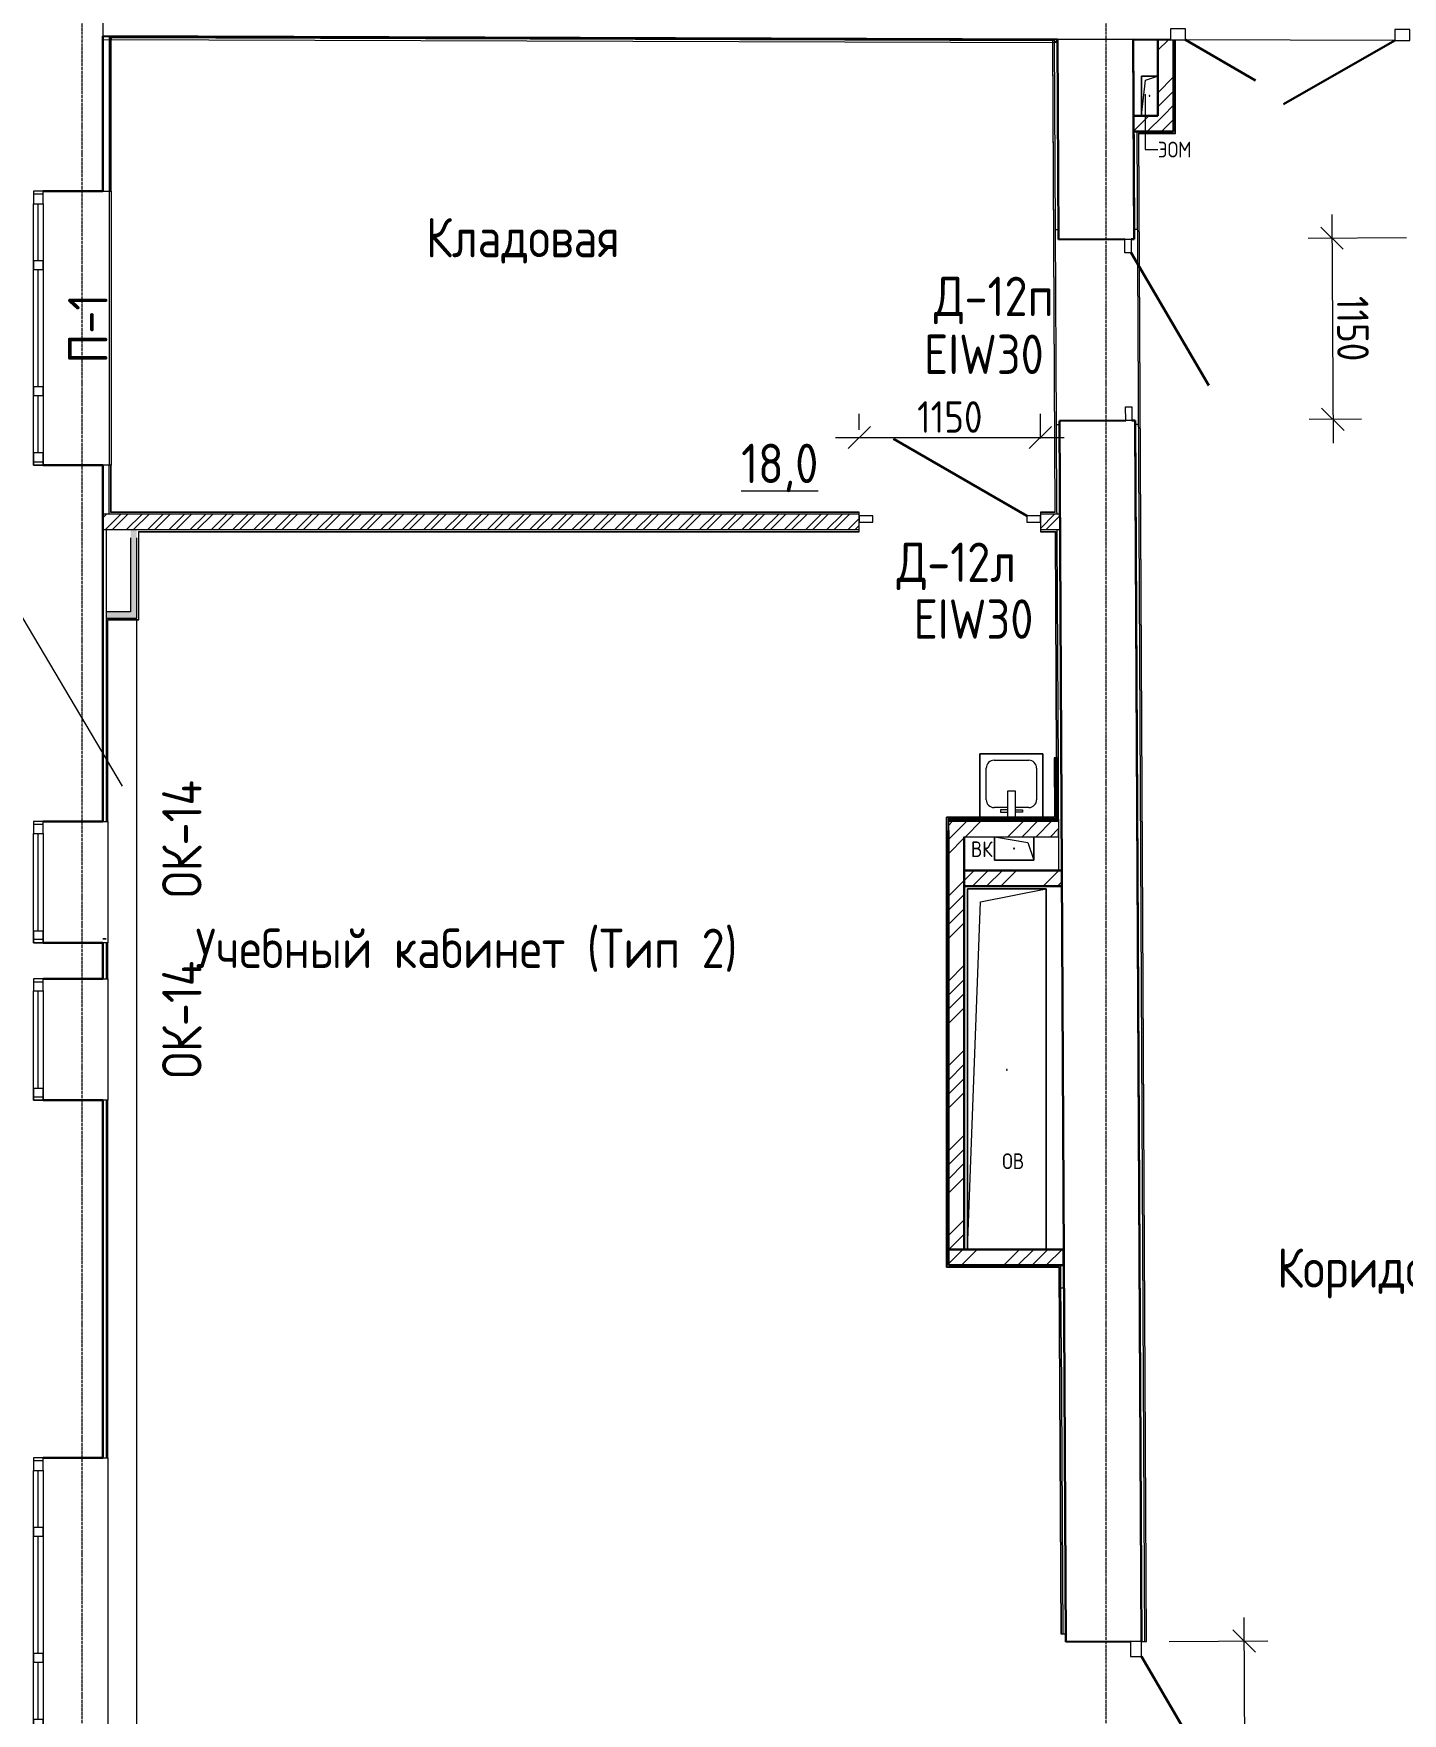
# Model space of a CAD drawing. Header units: millimetres. Extents: x -11345 to 411485, y -9810 to 73012.
# Drawn here: x 25246 to 33933, y 25864 to 36528 of the extents above; entities that cross this region are included whole.
import ezdxf

# ---------------------------------------------------------------- set-up
doc = ezdxf.new("R2010")
doc.units = ezdxf.units.MM
doc.linetypes.add('ADSK_Линия сетки', pattern=[25, 20, -2.5, 0, -2.5])
for name, color, linetype, lineweight in [('_ Окна', 7, 'Continuous', 9), ('Аннотация', 7, 'Continuous', 18), ('Двери', 7, 'Continuous', 9), ('Марки дверей', 7, 'Continuous', 20), ('Марки окон', 7, 'Continuous', 20), ('Марки помещений', 7, 'Continuous', 20), ('Обобщенные модели', 7, 'Continuous', 18), ('Окна', 7, 'Continuous', 9), ('Оси', 253, 'Continuous', 9), ('Перекрытие', 7, 'Continuous', 9), ('Размеры', 7, 'Continuous', 5), ('Сантехника', 7, 'Continuous', 18), ('Стены внутренние', 7, 'Continuous', 18), ('Стены наружные', 7, 'Continuous', 18), ('Стены несущие', 7, 'Continuous', 30), ('Стены отделка', 7, 'Continuous', 30), ('Стены штриховка', 7, 'Continuous', 9)]:
    doc.layers.add(name, color=color, linetype=linetype, lineweight=lineweight)
doc.styles.add('GOST Common_2', font='GOST_Common.ttf', dxfattribs={"width": 0.9, "height": 250})
doc.styles.add('GOST Common_5', font='GOST_Common.ttf', dxfattribs={"width": 0.9, "height": 100})
doc.styles.add('GOST Common_7', font='GOST_Common.ttf', dxfattribs={"width": 0.9, "height": 200})
doc.dimstyles.new('ADSK_Основной_2_мм', dxfattribs={"dimscale": 304.8, "dimtxt": 201.142999, "dimasz": 0.463911, "dimexe": 0.492126, "dimexo": 0.492126, "dimgap": 0.098425, "dimtad": 1, "dimrnd": 0.01, "dimdsep": 46, "dimtxsty": 'GOST Common_7', "dimblk1": 'OBLIQUE', "dimblk2": 'OBLIQUE', "dimsah": 1, "dimcen": 0.09, "dimdle": 0.492126, "dimazin": 2, "dimtfac": 1, "dimtdec": 4, "dimtix": 1, "dimtmove": 0, "dimatfit": 3, "dimfxl": 1, "dimtvp": 1, "dimtolj": 1, "dimtzin": 0, "dimlwd": 20, "dimlwe": 20, "dimarcsym": 2})

# ---------------------------------------------------------------- blocks, each defined once
blk = doc.blocks.new('АС_Дверь_Однопольная_Алюминиевая - 1150х2200 алюм ост EIW30 Д12п-6961446-План 1-го этажа')
at = {"layer": 'Двери'}
for p, q in [((-450, -180), (-363, -180)), ((-450, -220), (-450, -180)), ((-363, -180), (-363, -220)), ((613, -180), (700, -180)), ((613, -220), (613, -180)), ((700, -180), (700, -220)), ((-363, -220), (-450, -220)), ((700, -220), (613, -220))]:
    blk.add_line(p, q, dxfattribs=at)
at = {"layer": 'Двери', "lineweight": 30}
blk.add_line((613, -220), (-232, -708), dxfattribs=at)
blk = doc.blocks.new('Дверь-Alumark_двупольная с глухим окном_S70 - 1520х2200 _алюм_ост_ Д11п-6529393-План 1-го этажа')
at = {"layer": 'Двери', "lineweight": 30}
for p, q in [((-540, 240), (166, 647)), ((790, 240), (344, 497))]:
    blk.add_line(p, q, dxfattribs=at)
at = {"layer": 'Двери'}
for p, q in [((-635, 240), (-635, 170)), ((-540, 240), (-635, 240)), ((-540, 170), (-540, 240)), ((790, 240), (790, 170)), ((885, 240), (790, 240)), ((885, 170), (885, 240)), ((-635, 170), (-540, 170)), ((790, 170), (885, 170))]:
    blk.add_line(p, q, dxfattribs=at)
blk = doc.blocks.new('SND_2D_Раковина - 400х400-608087-План 1-го этажа')
at = {"layer": 'Сантехника'}
for p, q in [((-200, 180), (-200, -220)), ((-200, -220), (-200, 180)), ((-110, 120), (-25, 120)), ((-70, 150), (-25, 150)), ((-70, 135), (-70, 150)), ((-25, 135), (-70, 135)), ((-25, 180), (-25, 15)), ((25, 15), (25, 180)), ((70, 150), (25, 150)), ((25, 135), (70, 135)), ((25, 120), (110, 120)), ((70, 135), (70, 150)), ((200, -220), (200, 180)), ((200, 180), (200, -220)), ((-160, -130), (-160, 70)), ((-25, 15), (25, 15)), ((160, 70), (160, -130)), ((110, -180), (-110, -180)), ((-200, -220), (200, -220)), ((200, -220), (-200, -220))]:
    blk.add_line(p, q, dxfattribs=at)
for centre, start, end in [((-110, 70), 90, 180), ((110, 70), 0, 90), ((-110, -130), 180, 270), ((110, -130), 270, 0)]:
    blk.add_arc(centre, 50, start, end, dxfattribs=at)
blk = doc.blocks.new('Дверь-Alumark_двупольная с глухим окном_S70 - 1520х2200 _алюм_ост_ Д11п-6262946-План 1-го этажа')
at = {"layer": 'Двери', "lineweight": 30}
for p, q in [((-540, 190), (166, 597)), ((790, 190), (344, 447))]:
    blk.add_line(p, q, dxfattribs=at)
at = {"layer": 'Двери'}
for p, q in [((-635, 190), (-635, 120)), ((-540, 190), (-635, 190)), ((-635, 120), (-540, 120)), ((-540, 120), (-540, 190)), ((790, 190), (790, 120)), ((885, 190), (790, 190)), ((790, 120), (885, 120)), ((885, 120), (885, 190))]:
    blk.add_line(p, q, dxfattribs=at)
blk = doc.blocks.new('АС_Дверь_Однопольная_Алюминиевая - 1150х2200 алюм ост EIW30 Д12л-6961305-План 1-го этажа')
at = {"layer": 'Двери'}
for p, q in [((-363, -25), (-450, -25)), ((-450, -25), (-450, -65)), ((-450, -65), (-363, -65)), ((-363, -65), (-363, -25)), ((700, -25), (613, -25)), ((613, -25), (613, -65)), ((613, -65), (700, -65)), ((700, -65), (700, -25))]:
    blk.add_line(p, q, dxfattribs=at)
at = {"layer": 'Двери', "lineweight": 30}
blk.add_line((-363, -65), (482, -553), dxfattribs=at)
blk = doc.blocks.new('окна_rehau_однопольное_фрамуга_сверху - 730х2320 _глухое_ _нов_ ок-14-2357585-План 1-го этажа')
at = {"layer": '_ Окна', "lineweight": 18}
for p, q in [((-385, 100), (-385, 160)), ((-385, 160), (-309, 160)), ((-309, 160), (-309, 100)), ((309, 160), (309, 100)), ((385, 160), (309, 160)), ((385, 100), (385, 160)), ((-309, 100), (-385, 100)), ((309, 100), (385, 100))]:
    blk.add_line(p, q, dxfattribs=at)
at = {"layer": '_ Окна'}
for p, q in [((-365, 100), (-365, 160)), ((-309, 130), (309, 130)), ((365, 100), (365, 160))]:
    blk.add_line(p, q, dxfattribs=at)
at = {"layer": 'Окна'}
for p, q in [((-385, 160), (-385, 100)), ((-309, 160), (-385, 160)), ((-309, 160), (309, 160)), ((385, 160), (309, 160)), ((385, 100), (385, 160)), ((-385, 100), (-309, 100)), ((309, 100), (-309, 100)), ((309, 100), (385, 100))]:
    blk.add_line(p, q, dxfattribs=at)
blk = doc.blocks.new('окно трехпол с фрамугой - 1700-2320_h_ _нов_-2116624-План 1-го этажа')
at = {"layer": '_ Окна', "lineweight": 18}
for p, q in [((-870, 100), (-870, 160)), ((-870, 160), (-790, 160)), ((-790, 160), (-790, 100)), ((-430, 100), (-430, 160)), ((-430, 160), (-370, 160)), ((-370, 160), (-370, 100)), ((370, 100), (370, 160)), ((370, 160), (430, 160)), ((430, 160), (430, 100)), ((790, 160), (790, 100)), ((870, 160), (790, 160)), ((870, 100), (870, 160)), ((-790, 100), (-870, 100)), ((-370, 100), (-430, 100)), ((430, 100), (370, 100)), ((790, 100), (870, 100))]:
    blk.add_line(p, q, dxfattribs=at)
at = {"layer": '_ Окна'}
for p, q in [((-850, 100), (-850, 160)), ((-790, 130), (-430, 130)), ((-370, 130), (370, 130)), ((430, 130), (790, 130)), ((850, 100), (850, 160))]:
    blk.add_line(p, q, dxfattribs=at)
at = {"layer": 'Окна'}
for p, q in [((-870, 160), (-870, 100)), ((-790, 160), (-870, 160)), ((-790, 160), (-430, 160)), ((-370, 160), (-430, 160)), ((-370, 160), (370, 160)), ((430, 160), (370, 160)), ((430, 160), (790, 160)), ((870, 160), (790, 160)), ((870, 100), (870, 160)), ((-870, 100), (-790, 100)), ((-430, 100), (-790, 100)), ((-430, 100), (-370, 100)), ((370, 100), (-370, 100)), ((370, 100), (430, 100)), ((790, 100), (430, 100)), ((790, 100), (870, 100))]:
    blk.add_line(p, q, dxfattribs=at)
blk = doc.blocks.new('окно трехпол с фрамугой - 1700-2320_h_ _нов_-2116622-План 1-го этажа')
at = {"layer": '_ Окна', "lineweight": 18}
for p, q in [((-870, 100), (-870, 160)), ((-870, 160), (-790, 160)), ((-790, 160), (-790, 100)), ((-430, 100), (-430, 160)), ((-430, 160), (-370, 160)), ((-370, 160), (-370, 100)), ((370, 100), (370, 160)), ((370, 160), (430, 160)), ((430, 160), (430, 100)), ((790, 160), (790, 100)), ((870, 160), (790, 160)), ((870, 100), (870, 160)), ((-790, 100), (-870, 100)), ((-370, 100), (-430, 100)), ((430, 100), (370, 100)), ((790, 100), (870, 100))]:
    blk.add_line(p, q, dxfattribs=at)
at = {"layer": '_ Окна'}
for p, q in [((-850, 100), (-850, 160)), ((-790, 130), (-430, 130)), ((-370, 130), (370, 130)), ((430, 130), (790, 130)), ((850, 100), (850, 160))]:
    blk.add_line(p, q, dxfattribs=at)
at = {"layer": 'Окна'}
for p, q in [((-870, 160), (-870, 100)), ((-790, 160), (-870, 160)), ((-790, 160), (-430, 160)), ((-370, 160), (-430, 160)), ((-370, 160), (370, 160)), ((430, 160), (370, 160)), ((430, 160), (790, 160)), ((870, 160), (790, 160)), ((870, 100), (870, 160)), ((-870, 100), (-790, 100)), ((-430, 100), (-790, 100)), ((-430, 100), (-370, 100)), ((370, 100), (-370, 100)), ((370, 100), (430, 100)), ((790, 100), (430, 100)), ((790, 100), (870, 100))]:
    blk.add_line(p, q, dxfattribs=at)
blk = doc.blocks.new('GM_Отверстие прямоугольное _в плите_ - Отверстие-3336504-План 1-го этажа')
at = {"layer": 'Обобщенные модели'}
for p, q in [((-250, -1140), (-250, 1150)), ((-250, 1150), (250, 1150)), ((250, 1150), (-250, 1150)), ((-250, 1150), (-250, -1140)), ((-250, -1140), (-167, 1067)), ((-167, 1067), (250, 1150)), ((250, 1150), (250, -1140)), ((250, -1140), (250, 1150))]:
    blk.add_line(p, q, dxfattribs=at)
for start, end in [(360, 180), (180, 360), (60, 165), (300, 360), (195, 270)]:
    blk.add_arc((0, 0), 2.5, start, end, dxfattribs=at)
blk = doc.blocks.new('GM_Отверстие прямоугольное _в плите_ - Отверстие-3906246-План 1-го этажа')
at = {"layer": 'Обобщенные модели'}
for p, q in [((-50, -125), (-50, 125)), ((-50, 125), (50, 125)), ((50, 125), (-50, 125)), ((-50, 125), (-50, -125)), ((-25, 100), (50, 125)), ((50, 125), (50, -125)), ((50, -125), (50, 125)), ((-50, -125), (-25, 100)), ((50, -125), (-50, -125)), ((-50, -125), (50, -125))]:
    blk.add_line(p, q, dxfattribs=at)
for start, end in [(360, 180), (180, 360), (60, 165), (300, 360), (195, 270)]:
    blk.add_arc((0, 0), 2.5, start, end, dxfattribs=at)
blk = doc.blocks.new('GM_Отверстие прямоугольное _в плите_ - Отверстие-V76-План 1-го этажа')
at = {"layer": 'Обобщенные модели'}
for p, q in [((-75, 125), (75, 125)), ((75, 125), (-75, 125)), ((-37.5, 87.5), (75, 125)), ((75, 125), (75, -125)), ((75, -125), (75, 125)), ((-75, -125), (-37.5, 87.5)), ((75, -125), (-75, -125)), ((-75, -125), (75, -125))]:
    blk.add_line(p, q, dxfattribs=at)
for start, end in [(360, 180), (180, 360), (60, 165), (300, 360), (195, 270)]:
    blk.add_arc((0, 0), 2.5, start, end, dxfattribs=at)
blk = doc.blocks.new('_Oblique')
at = {"color": 0, "linetype": 'ByBlock', "lineweight": -2}
blk.add_line((-0.5, -0.5), (0.5, 0.5), dxfattribs=at)
blk = doc.blocks.new('DIMBLOCK77-План 1-го этажа')
at = {"layer": 'Defpoints', "color": 0, "transparency": 16777216}
for p in [(32303, 26321), (32929, 26324), (32277, 24800)]:
    blk.add_point(p, dxfattribs=at)
at = {"layer": 'Размеры', "color": 0, "transparency": 16777216}
for p, q in [((32938, 24654), (32929, 26474)), ((32453, 26321), (33079, 26324)), ((32427, 24801), (33087, 24805))]:
    blk.add_line(p, q, dxfattribs=at)
at = {"layer": 'Размеры', "color": 0, "transparency": 16777216, "xscale": 141.4, "yscale": 141.4, "zscale": 141.4}
for p, rotation in [((32929, 26324), 90.29450663479048), ((32937, 24804), 270.2945066347904)]:
    blk.add_blockref('_Oblique', p, dxfattribs=dict(at, rotation=rotation))
at = {"layer": 'Размеры', "color": 0, "lineweight": 20, "transparency": 16777216, "insert": (33063, 25564), "char_height": 200, "width": 560.47, "attachment_point": 5, "rotation": 270.2945, "style": 'GOST Common_7'}
blk.add_mtext('\\A1;1520', dxfattribs=at)
blk = doc.blocks.new('DIMBLOCK78-План 1-го этажа')
at = {"layer": 'Defpoints', "color": 0, "transparency": 16777216}
for p in [(31636, 33964), (30486, 33863), (31636, 33808)]:
    blk.add_point(p, dxfattribs=at)
at = {"layer": 'Размеры', "color": 0, "transparency": 16777216}
for p, q in [((30486, 34013), (30486, 34114)), ((31636, 33958), (31636, 34114)), ((30336, 33964), (31786, 33964))]:
    blk.add_line(p, q, dxfattribs=at)
at = {"layer": 'Размеры', "color": 0, "transparency": 16777216, "xscale": 141.4, "yscale": 141.4, "zscale": 141.4, "rotation": 180}
blk.add_blockref('_Oblique', (30486, 33964), dxfattribs=at)
at = {"layer": 'Размеры', "color": 0, "transparency": 16777216, "xscale": 141.4, "yscale": 141.4, "zscale": 141.4}
blk.add_blockref('_Oblique', (31636, 33964), dxfattribs=at)
at = {"layer": 'Размеры', "color": 0, "lineweight": 20, "transparency": 16777216, "insert": (31061, 34094), "char_height": 200, "width": 515.47, "attachment_point": 5, "style": 'GOST Common_7'}
blk.add_mtext('\\A1;1150', dxfattribs=at)
blk = doc.blocks.new('DIMBLOCK79-План 1-го этажа')
at = {"layer": 'Defpoints', "color": 0, "transparency": 16777216}
for p in [(34110, 35232), (33492, 34079), (33823, 34081)]:
    blk.add_point(p, dxfattribs=at)
at = {"layer": 'Размеры', "color": 0, "transparency": 16777216}
for p, q in [((33486, 35379), (33493, 33929)), ((33960, 35232), (33336, 35228)), ((33673, 34080), (33342, 34079))]:
    blk.add_line(p, q, dxfattribs=at)
at = {"layer": 'Размеры', "color": 0, "transparency": 16777216, "xscale": 141.4, "yscale": 141.4, "zscale": 141.4}
for p, rotation in [((33486, 35229), 90.29450663479018), ((33492, 34079), 270.2945066347901)]:
    blk.add_blockref('_Oblique', p, dxfattribs=dict(at, rotation=rotation))
at = {"layer": 'Размеры', "color": 0, "lineweight": 20, "transparency": 16777216, "insert": (33619, 34655), "char_height": 200, "width": 515.47, "attachment_point": 5, "rotation": 270.2945, "style": 'GOST Common_7'}
blk.add_mtext('\\A1;1150', dxfattribs=at)
blk = doc.blocks.new('оси')
at = {"layer": 'Оси', "linetype": 'ADSK_Линия сетки'}
for p, q in [((6500, -6855.047), (6500, 46377.998)), ((0, -6855.047), (0, 46265.064))]:
    blk.add_line(p, q, dxfattribs=at)

msp = doc.modelspace()

# ---------------------------------------------------------------- hatches: boundary and pattern name
at = {"layer": 'Стены внутренние', "lineweight": 9}
h = msp.add_hatch(dxfattribs=at)
h.set_pattern_fill('ANSI34', color=256, scale=20, style=0)
h.paths.add_polyline_path([(32480.86779, 36488.99701), (32380.86779, 36489.3234), (32380.86779, 36006.39389), (32480.86779, 36006.39389)])
h = msp.add_hatch(dxfattribs=at)
h.set_pattern_fill('ANSI34', color=256, scale=20, style=0)
h.paths.add_polyline_path([(32227.21753, 36006.39389), (32227.73154, 35906.39389), (32480.86779, 35906.39389), (32480.86779, 36006.39389)])
at = {"layer": 'Стены внутренние'}
h = msp.add_hatch(dxfattribs=at)
h.set_pattern_fill('ANSI32', color=256, scale=10, style=0)
h.paths.add_polyline_path([(30485.98085, 33477.5), (25686.07625, 33477.5), (25686.07625, 33377.5), (30485.98085, 33377.5)])
h.paths.add_polyline_path([(31760.20957, 33477.6028), (31635.98085, 33477.5), (31635.98085, 33427.5), (31635.98085, 33377.5), (31760.72411, 33377.5)])
for points in [[(25901.07625, 32857.5), (25901.07625, 33377.5), (25861.07625, 33377.5), (25861.07625, 32857.5)], [(25819.91288, 32817.5), (25901.07625, 32817.5), (25901.07625, 32857.5), (25706.07625, 32857.5), (25706.07625, 32817.5), (25807.91288, 32817.5)]]:
    msp.add_hatch(color=256, dxfattribs=at).paths.add_polyline_path(points)
at = {"layer": 'Стены внутренние', "lineweight": 9}
h = msp.add_hatch(dxfattribs=at)
h.set_pattern_fill('ANSI34', color=256, scale=20, style=0)
h.paths.add_polyline_path([(31152.42928, 31429.79674), (31750.73535, 31429.79674), (31750.22133, 31529.79674), (31150.81099, 31529.79674), (31052.42928, 31529.79674), (31052.42928, 31469.79674), (31052.42928, 28809.79674), (31152.42928, 28809.79674)])
h.paths.add_polyline_path([(31771.83989, 31214.9634), (31152.42928, 31214.9634), (31152.42928, 31114.9634), (31772.3539, 31114.9634)])
h.paths.add_polyline_path([(31673.42928, 28709.79674), (31783.42928, 28709.79674), (31783.42928, 28809.79674), (31052.42928, 28809.79674), (31052.42928, 28709.79674), (31650.13992, 28709.79674)])

# ---------------------------------------------------------------- linework, layer by layer
at = {"layer": 'Аннотация', "color": 251, "lineweight": 9, "true_color": 0x4b4b4b}
for p, q in [((32301.29774, 36142.68775), (32301.29774, 35793.09445)), ((32301.29774, 35793.09445), (32381.49993, 35793.09445))]:
    msp.add_line(p, q, dxfattribs=at)
at = {"layer": 'Аннотация', "lineweight": 9}
msp.add_line((25809.65882, 31749.82153), (24782.66026, 33484.57759), dxfattribs=at)
at = {"layer": 'Перекрытие'}
for p, q in [((33885.94822, 36484.41094), (32555.95531, 36488.75193)), ((25901.07625, 23984.0559), (25901.07625, 32805.5)), ((31785.47073, 28563.12768), (31765.35354, 28563.31262))]:
    msp.add_line(p, q, dxfattribs=at)
at = {"layer": 'Стены внутренние'}
for p, q in [((25726.07625, 35527.91621), (25726.07625, 33787.91621)), ((25686.07625, 30781.59717), (25706.07625, 30781.59717)), ((25706.07625, 30780.77868), (25686.07625, 30780.77868)), ((25706.07625, 30781.59717), (25706.07625, 30780.77868))]:
    msp.add_line(p, q, dxfattribs=at)
at = {"layer": 'Стены наружные'}
for p, q in [((25738.07625, 35527.91621), (25738.07625, 33787.91621)), ((25718.07625, 31526.7089), (25718.07625, 30756.7089)), ((25718.07625, 30526.7089), (25718.07625, 29756.7089)), ((25718.07625, 27486.7089), (25718.07625, 25746.7089))]:
    msp.add_line(p, q, dxfattribs=at)
at = {"layer": 'Стены несущие'}
for p, q in [((31744.71818, 36491.39974), (25686.07625, 36511.17465)), ((25686.07625, 36511.17465), (25686.07625, 35527.91621)), ((31751.25157, 35220.35099), (31744.71818, 36491.39974)), ((32460.95581, 36489.062), (32224.73258, 36489.83301)), ((32224.73258, 36489.83301), (32230.92698, 35286.25162)), ((32231.24523, 35222.81823), (32224.73258, 36489.83301)), ((32380.86779, 36489.3234), (32380.86779, 36006.39389)), ((32480.86779, 35906.39389), (32480.86779, 36488.99701)), ((32380.86779, 36006.39389), (32227.21753, 36006.39389)), ((32227.73154, 35906.39389), (32480.86779, 35906.39389)), ((25306.07625, 35527.91621), (25686.07625, 35527.91621)), ((31751.25157, 35220.35099), (32171.24602, 35222.50982)), ((32211.24549, 35222.71543), (32231.24523, 35222.81823)), ((32177.15712, 34072.52502), (31757.16267, 34070.36618)), ((31797.01154, 26317.90278), (31757.16267, 34070.36618)), ((32237.15633, 34072.83342), (32217.15659, 34072.73062)), ((32277.0052, 26320.37002), (32237.15633, 34072.83342)), ((32237.30874, 34046.26804), (32277.0712, 26320.37036)), ((25686.07625, 33787.91621), (25306.07625, 33787.91621)), ((25686.07625, 31526.7089), (25686.07625, 33787.91621)), ((25306.07625, 31526.7089), (25686.07625, 31526.7089)), ((31152.42928, 31529.79674), (31052.42928, 31529.79674)), ((31052.42928, 31469.79674), (31052.42928, 28709.79674)), ((31750.22133, 31529.79674), (31150.81099, 31529.79674)), ((31152.42928, 28809.79674), (31152.42928, 31429.79674)), ((31771.83989, 31214.9634), (31152.42928, 31214.9634)), ((31152.42928, 31114.9634), (31772.3539, 31114.9634)), ((25686.07625, 30756.7089), (25306.07625, 30756.7089)), ((25686.07625, 30526.7089), (25686.07625, 30756.7089)), ((25306.07625, 30526.7089), (25686.07625, 30526.7089)), ((25686.07625, 29756.7089), (25306.07625, 29756.7089)), ((25686.07625, 27486.7089), (25686.07625, 29756.7089)), ((31052.42928, 28809.79674), (31783.42928, 28809.79674)), ((31783.42928, 28709.79674), (31783.42928, 28809.79674)), ((31052.42928, 28709.79674), (31783.42928, 28709.79674)), ((25306.07625, 27486.7089), (25686.07625, 27486.7089)), ((31797.01154, 26317.90278), (32207.00612, 26320.01021))]:
    msp.add_line(p, q, dxfattribs=at)
at = {"layer": 'Стены отделка', "lineweight": 9}
for p, q in [((25686.07625, 36511.17465), (25686.01097, 36491.17476)), ((25686.01097, 36491.17476), (31740.85581, 36471.41224)), ((25726.07625, 36506.91129), (25686.07625, 36506.91129)), ((25726.07625, 36506.91129), (25726.07625, 35528.91621)), ((31724.7587, 36483.46485), (25726.07625, 36503.04405)), ((25738.07625, 35527.91621), (25738.07625, 36491.00482)), ((31712.82003, 36471.50375), (31728.14799, 33489.5)), ((31744.8029, 36474.91824), (31724.80316, 36474.81543)), ((31740.85581, 36471.41224), (31740.92109, 36491.41214)), ((32492.86779, 35896.39389), (32492.86779, 36488.95784)), ((32380.86779, 36466.36369), (32380.86779, 36006.39389)), ((32380.86779, 36006.39389), (32249.24875, 36006.39389)), ((32247.7356, 35906.39389), (32297.07094, 26320.47316)), ((32309.07078, 26320.53484), (32259.79751, 35894.39389)), ((32259.79751, 35894.39389), (32490.86779, 35894.39389)), ((25686.07625, 35527.91621), (25738.07625, 35527.91621)), ((31730.92578, 35283.68153), (31750.92551, 35283.78433)), ((31737.29949, 34043.69791), (31730.92578, 35283.68153)), ((32230.92698, 35286.25162), (32250.92672, 35286.35442)), ((31757.29922, 34043.80071), (31737.29949, 34043.69791)), ((32257.30848, 34046.37084), (32237.30874, 34046.26804)), ((25738.07625, 33787.91621), (25686.07625, 33787.91621)), ((25726.07625, 33477.5), (25726.07625, 33787.91621)), ((25738.07625, 33489.5), (25738.07625, 33787.91621)), ((30485.98085, 33489.5), (25738.07625, 33489.5)), ((30485.98085, 33365.5), (30485.98085, 33489.5)), ((31635.98085, 33489.5), (31635.98085, 33365.5)), ((31728.14799, 33489.5), (31635.98085, 33489.5)), ((31740.15843, 33487.5), (31740.20983, 33477.5)), ((25726.07625, 33477.5), (25686.07625, 33477.5)), ((30485.98085, 33467.5), (30485.98085, 33477.5)), ((31635.98085, 33477.5), (31635.98085, 33467.5)), ((25706.07625, 33377.5), (25706.07625, 32817.5)), ((25861.07625, 33327.5), (25861.07625, 32857.5)), ((25901.07625, 32817.5), (25901.07625, 33327.5)), ((25913.07625, 33365.5), (30485.98085, 33365.5)), ((25913.07625, 32807.5), (25913.07625, 33365.5)), ((31635.98085, 33365.5), (31728.78537, 33365.5)), ((31728.78537, 33365.5), (31736.16545, 31929.72977)), ((31740.72385, 33377.5), (31740.98085, 33327.5)), ((25861.07625, 32857.5), (25706.07625, 32857.5)), ((25706.07625, 32817.5), (25901.07625, 32817.5)), ((25718.07625, 31526.7089), (25718.07625, 32805.5)), ((25718.07625, 32805.5), (25911.07625, 32805.5)), ((31748.16529, 31929.79145), (31723.16562, 31929.66295)), ((31723.16562, 31929.66295), (31725.0925, 31554.79674)), ((31750.22133, 31529.79674), (31748.16529, 31929.79145)), ((31748.47288, 31869.95094), (31751.83962, 31214.9634)), ((25686.07625, 31526.7089), (25718.07625, 31526.7089)), ((25706.07625, 31527.7089), (25706.07625, 31526.7089)), ((31052.42928, 31554.79674), (31040.42928, 31554.79674)), ((31040.42928, 28697.79674), (31040.42928, 31554.79674)), ((31042.42928, 31552.79674), (31052.42928, 31552.79674)), ((31725.0925, 31554.79674), (31052.42928, 31554.79674)), ((31052.42928, 31554.79674), (31052.42928, 31469.79674)), ((31750.73535, 31429.79674), (31750.73535, 31469.79674)), ((31052.42928, 28709.79674), (31052.42928, 31421.79674)), ((31152.42928, 31429.79674), (31750.73535, 31429.79674)), ((25718.07625, 30756.7089), (25686.07625, 30756.7089)), ((25718.07625, 30526.7089), (25718.07625, 30756.7089)), ((25686.07625, 30526.7089), (25686.07625, 30526.7089)), ((25686.07625, 30526.7089), (25718.07625, 30526.7089)), ((25706.07625, 30527.7089), (25706.07625, 30526.7089)), ((25718.07625, 29756.7089), (25686.07625, 29756.7089)), ((25718.07625, 27486.7089), (25718.07625, 29756.7089)), ((31040.42928, 28697.79674), (31752.61235, 28697.79674)), ((31764.54642, 28709.79674), (31113.75988, 28709.79674)), ((31752.61235, 28697.79674), (31765.44037, 26369.64896)), ((31767.08161, 28249.68654), (31764.54642, 28709.79674)), ((31797.43988, 26369.82527), (31787.0813, 28249.79674)), ((25686.07625, 27486.7089), (25718.07625, 27486.7089)), ((25706.07625, 27487.7089), (25706.07625, 27486.7089)), ((31765.44037, 26369.64896), (31797.43988, 26369.82527)), ((32277.0712, 26320.37036), (32309.07078, 26320.53484))]:
    msp.add_line(p, q, dxfattribs=at)
at = {"layer": 'Стены штриховка'}
for p, q in [((25686.07625, 36891.17668), (25686.07625, 36511.17465)), ((25736.07625, 35527.91621), (25736.07625, 36503.01141)), ((31724.76898, 36481.4648), (25736.07625, 36501.0114)), ((25738.07625, 36501.00488), (25738.07625, 36491.00482)), ((31730.1583, 33487.5), (31714.7584, 36483.49749)), ((31730.92578, 35283.68153), (31724.7587, 36483.46485)), ((32224.73258, 36489.83301), (31744.71818, 36491.39974)), ((32490.86779, 35894.39389), (32490.86779, 36488.96437)), ((32257.78719, 35896.39389), (32492.86779, 35896.39389)), ((32257.78719, 35896.39389), (32307.07081, 26320.52456)), ((32490.86779, 35894.39389), (32492.86779, 35894.39389)), ((32492.86779, 35894.39389), (32492.86779, 35896.39389)), ((25726.07625, 35527.91621), (25726.07625, 35528.91621)), ((31740.15843, 33487.5), (31737.29949, 34043.69791)), ((25736.07625, 33487.5), (25736.07625, 33787.91621)), ((30485.98085, 33487.5), (25736.07625, 33487.5)), ((31730.1583, 33487.5), (31635.98085, 33487.5)), ((30485.98085, 33477.5), (25726.07625, 33477.5)), ((31760.2101, 33477.5), (31635.98085, 33477.5)), ((30485.98085, 33377.5), (25686.07625, 33377.5)), ((25911.07625, 33367.5), (30485.98085, 33367.5)), ((25911.07625, 33367.5), (25911.07625, 32805.5)), ((31760.72411, 33377.5), (31635.98085, 33377.5)), ((31635.98085, 33367.5), (31730.77512, 33367.5)), ((31730.77512, 33367.5), (31738.16543, 31929.74005)), ((31740.98085, 33327.5), (31748.47288, 31869.95094)), ((25706.07625, 32817.5), (25706.07625, 31527.7089)), ((25716.07625, 31526.7089), (25716.07625, 32807.5)), ((25913.07625, 32807.5), (25716.07625, 32807.5)), ((25911.07625, 32805.5), (25913.07625, 32805.5)), ((25913.07625, 32805.5), (25913.07625, 32807.5)), ((31732.16551, 31929.70921), (31734.13888, 31545.79674)), ((31738.16543, 31929.74005), (31740.1698, 31539.79674)), ((31042.42928, 31552.79674), (31042.42928, 28699.79674)), ((31734.13888, 31545.79674), (31052.42928, 31545.79674)), ((31740.1698, 31539.79674), (31052.42928, 31539.79674)), ((25706.07625, 30756.7089), (25706.07625, 30527.7089)), ((25716.07625, 30526.7089), (25716.07625, 30756.7089)), ((25706.07625, 29756.7089), (25706.07625, 27487.7089)), ((25716.07625, 27486.7089), (25716.07625, 29756.7089)), ((31042.42928, 28699.79674), (31754.60136, 28699.79674)), ((31754.60136, 28699.79674), (31767.44034, 26369.65998)), ((31767.08161, 28249.68654), (31777.44019, 26369.71508))]:
    msp.add_line(p, q, dxfattribs=at)

# ---------------------------------------------------------------- block references
msp.add_blockref('оси', (25553.42928, -2155))
at = {"layer": 'Двери'}
for name, p, rotation in [('Дверь-Alumark_двупольная с глухим окном_S70 - 1520х2200 _алюм_ост_ Д11п-6262946-План 1-го этажа', (33346.57124, 36676.17244), 179.812991936315), ('АС_Дверь_Однопольная_Алюминиевая - 1150х2200 алюм ост EIW30 Д12п-6961446-План 1-го этажа', (31994.84646, 34521.59386), 90.29450663479045), ('АС_Дверь_Однопольная_Алюминиевая - 1150х2200 алюм ост EIW30 Д12л-6961305-План 1-го этажа', (31185.98085, 33402.5), 180), ('Дверь-Alumark_двупольная с глухим окном_S70 - 1520х2200 _алюм_ост_ Д11п-6529393-План 1-го этажа', (32040.27233, 25684.14479), 270.2945066347904)]:
    msp.add_blockref(name, p, dxfattribs=dict(at, rotation=rotation))
at = {"layer": 'Обобщенные модели'}
for name, p in [('GM_Отверстие прямоугольное _в плите_ - Отверстие-3906246-План 1-го этажа', (32328.35276, 36132.89064)), ('GM_Отверстие прямоугольное _в плите_ - Отверстие-3336504-План 1-го этажа', (31423.42928, 29949.79674))]:
    msp.add_blockref(name, p, dxfattribs=at)
at = {"layer": 'Обобщенные модели', "rotation": 269.9999999999997}
msp.add_blockref('GM_Отверстие прямоугольное _в плите_ - Отверстие-V76-План 1-го этажа', (31468.61179, 31354.79674), dxfattribs=at)
at = {"layer": 'Окна', "rotation": 90.0000000000001}
for name, p in [('окно трехпол с фрамугой - 1700-2320_h_ _нов_-2116622-План 1-го этажа', (25406.07625, 34657.91621)), ('окна_rehau_однопольное_фрамуга_сверху - 730х2320 _глухое_ _нов_ ок-14-2357585-План 1-го этажа', (25406.07625, 31141.7089)), ('окна_rehau_однопольное_фрамуга_сверху - 730х2320 _глухое_ _нов_ ок-14-2357585-План 1-го этажа', (25406.07625, 30141.7089)), ('окно трехпол с фрамугой - 1700-2320_h_ _нов_-2116624-План 1-го этажа', (25406.07625, 26616.7089))]:
    msp.add_blockref(name, p, dxfattribs=at)
at = {"layer": 'Сантехника', "rotation": 180}
msp.add_blockref('SND_2D_Раковина - 400х400-608087-План 1-го этажа', (31451.97985, 31734.79674), dxfattribs=at)

# ---------------------------------------------------------------- texts
at = {"layer": 'Аннотация', "color": 251, "lineweight": 9, "true_color": 0x4b4b4b, "char_height": 100, "attachment_point": 1, "line_spacing_factor": 1.022766, "style": 'GOST Common_5'}
for s, insert, width in [('\\pxt3.6,7.2,10.8,14.4,18,21.6,25.2,28.8,32.4,36,39.6,43.2,46.8,50.4,54,57.6,61.2,64.8,68.4,72,75.6,79.2,82.8,86.4,90,93.6,97.2,100.8,104.4,108,111.6,115.2;{ЭОМ}', (32381.49993, 35841.84879), 240.885), ('\\pxt3.6,7.2,10.8,14.4,18,21.6,25.2,28.8,32.4,36,39.6,43.2,46.8,50.4,54,57.6,61.2,64.8,68.4,72,75.6,79.2,82.8,86.4,90,93.6,97.2,100.8,104.4,108,111.6,115.2;{ВК}', (31194.67964, 31400.08311), 156.348), ('\\pxt3.6,7.2,10.8,14.4,18,21.6,25.2,28.8,32.4,36,39.6,43.2,46.8,50.4,54,57.6,61.2,64.8,68.4,72,75.6,79.2,82.8,86.4,90,93.6,97.2,100.8,104.4,108,111.6,115.2;{ОВ}', (31393.44752, 29419.63525), 156.348)]:
    msp.add_mtext(s, dxfattribs=dict(at, insert=insert, width=width))
at = {"layer": 'Аннотация', "color": 1, "lineweight": 9, "true_color": 0xff0000, "char_height": 250, "width": 811.737, "attachment_point": 1, "line_spacing_factor": 1.022766, "style": 'GOST Common_2'}
for insert in [(30896.83005, 34617.10413), (30830.81871, 32936.34664)]:
    msp.add_mtext('\\pxt1.44,2.88,4.32,5.76,7.2,8.64,10.08,11.52,12.96,14.4,15.84,17.28,18.72,20.16,21.6,23.04,24.48,25.92,27.36,28.8,30.24,31.68,33.12,34.56,36,37.44,38.88,40.32,41.76,43.2,44.64,46.08;{EIW30}', dxfattribs=dict(at, insert=insert))
at = {"layer": 'Марки дверей', "lineweight": 9, "char_height": 250, "width": 803.7, "attachment_point": 5, "line_spacing_factor": 1.022766, "style": 'GOST Common_2'}
for s, insert in [('\\pxqc,t1.8,3.6,5.4,7.2,9,10.8,12.6,14.4,16.2,18,19.8,21.6,23.4,25.2,27,28.8,30.6,32.4,34.2,36,37.8,39.6,41.4,43.2,45,46.8,48.6,50.4,52.2,54,55.8,57.6;{Д-12п}', (31340.72258, 34834.01918)), ('\\pxqc,t1.8,3.6,5.4,7.2,9,10.8,12.6,14.4,16.2,18,19.8,21.6,23.4,25.2,27,28.8,30.6,32.4,34.2,36,37.8,39.6,41.4,43.2,45,46.8,48.6,50.4,52.2,54,55.8,57.6;{Д-12л}', (31102.59917, 33146.28358))]:
    msp.add_mtext(s, dxfattribs=dict(at, insert=insert))
at = {"layer": 'Марки окон', "lineweight": 9, "char_height": 250, "attachment_point": 5, "rotation": 90, "line_spacing_factor": 1.022766, "style": 'GOST Common_2'}
for s, insert, width in [('\\pxqc,t1.8,3.6,5.4,7.2,9,10.8,12.6,14.4,16.2,18,19.8,21.6,23.4,25.2,27,28.8,30.6,32.4,34.2,36,37.8,39.6,41.4,43.2,45,46.8,48.6,50.4,52.2,54,55.8,57.6;{П-1}', (25590.06047, 34654.75881), 458.1), ('\\pxqc,t1.8,3.6,5.4,7.2,9,10.8,12.6,14.4,16.2,18,19.8,21.6,23.4,25.2,27,28.8,30.6,32.4,34.2,36,37.8,39.6,41.4,43.2,45,46.8,48.6,50.4,52.2,54,55.8,57.6;{ОК-14}', (26187.5352, 31415.59402), 815.4), ('\\pxqc,t1.8,3.6,5.4,7.2,9,10.8,12.6,14.4,16.2,18,19.8,21.6,23.4,25.2,27,28.8,30.6,32.4,34.2,36,37.8,39.6,41.4,43.2,45,46.8,48.6,50.4,52.2,54,55.8,57.6;{ОК-14}', (26187.5352, 30268.50571), 815.4)]:
    msp.add_mtext(s, dxfattribs=dict(at, insert=insert, width=width))
at = {"layer": 'Марки помещений', "lineweight": 9, "char_height": 250, "attachment_point": 5, "line_spacing_factor": 1.022766, "style": 'GOST Common_2'}
for s, insert, width in [('\\pxqc,t1.8,3.6,5.4,7.2,9,10.8,12.6,14.4,16.2,18,19.8,21.6,23.4,25.2,27,28.8,30.6,32.4,34.2,36,37.8,39.6,41.4,43.2,45,46.8,48.6,50.4,52.2,54,55.8,57.6;{Кладовая}', (28351.16854, 35213.26958), 1345.5), ('\\pxqc,t1.8,3.6,5.4,7.2,9,10.8,12.6,14.4,16.2,18,19.8,21.6,23.4,25.2,27,28.8,30.6,32.4,34.2,36,37.8,39.6,41.4,43.2,45,46.8,48.6,50.4,52.2,54,55.8,57.6;{\\L18,0}', (29981.58953, 33770.46411), 518.4), ('\\pxqc,t1.8,3.6,5.4,7.2,9,10.8,12.6,14.4,16.2,18,19.8,21.6,23.4,25.2,27,28.8,30.6,32.4,34.2,36,37.8,39.6,41.4,43.2,45,46.8,48.6,50.4,52.2,54,55.8,57.6;{Учебный кабинет (Тип 2)}', (27992.7146, 30708.71078), 3423.6), ('\\pxqc,t1.8,3.6,5.4,7.2,9,10.8,12.6,14.4,16.2,18,19.8,21.6,23.4,25.2,27,28.8,30.6,32.4,34.2,36,37.8,39.6,41.4,43.2,45,46.8,48.6,50.4,52.2,54,55.8,57.6;{Коридор}', (33689.30467, 28658.11799), 1149.3)]:
    msp.add_mtext(s, dxfattribs=dict(at, insert=insert, width=width))

# ---------------------------------------------------------------- dimensions: what is measured, and where the dimension line sits
at = {"layer": 'Размеры', "lineweight": 20}
for base, p1, p2, override, picture, middle in [((33492.30831, 34079.2851), (34109.97601, 35232.4752), (33823.29106, 34080.9864), {"dimpost": '<>', "dimfxl": 1186.640092, "dimlwd": 65535, "dimlwe": 65535}, 'DIMBLOCK79-План 1-го этажа', (33619.35105, 34654.94571)), ((32929.40245, 26323.72344), (32277.396, 24800.35195), (32303.45095, 26320.50595), {"dimpost": '<>', "dimfxl": 1520.377277, "dimlwd": 65535, "dimlwe": 65535}, 'DIMBLOCK77-План 1-го этажа', (33063.3072, 25564.40169))]:
    dim = msp.add_linear_dim(base=base, p1=p1, p2=p2, angle=270.294506635, dimstyle='ADSK_Основной_2_мм', override=override, dxfattribs=at)
    dim.commit()
    dim.dimension.update_dxf_attribs({"geometry": picture, "text_midpoint": middle})
dim = msp.add_linear_dim(base=(31635.98085, 33963.80364), p1=(30485.98085, 33863.33183), p2=(31635.98085, 33807.6576), dimstyle='ADSK_Основной_2_мм', override={"dimpost": '<>', "dimfxl": 1151.346872, "dimlwd": 65535, "dimlwe": 65535}, dxfattribs=at)
dim.commit()
dim.dimension.update_dxf_attribs({"geometry": 'DIMBLOCK78-План 1-го этажа', "text_midpoint": (31060.98085, 34093.80364)})

doc.saveas('drawing.dxf')
